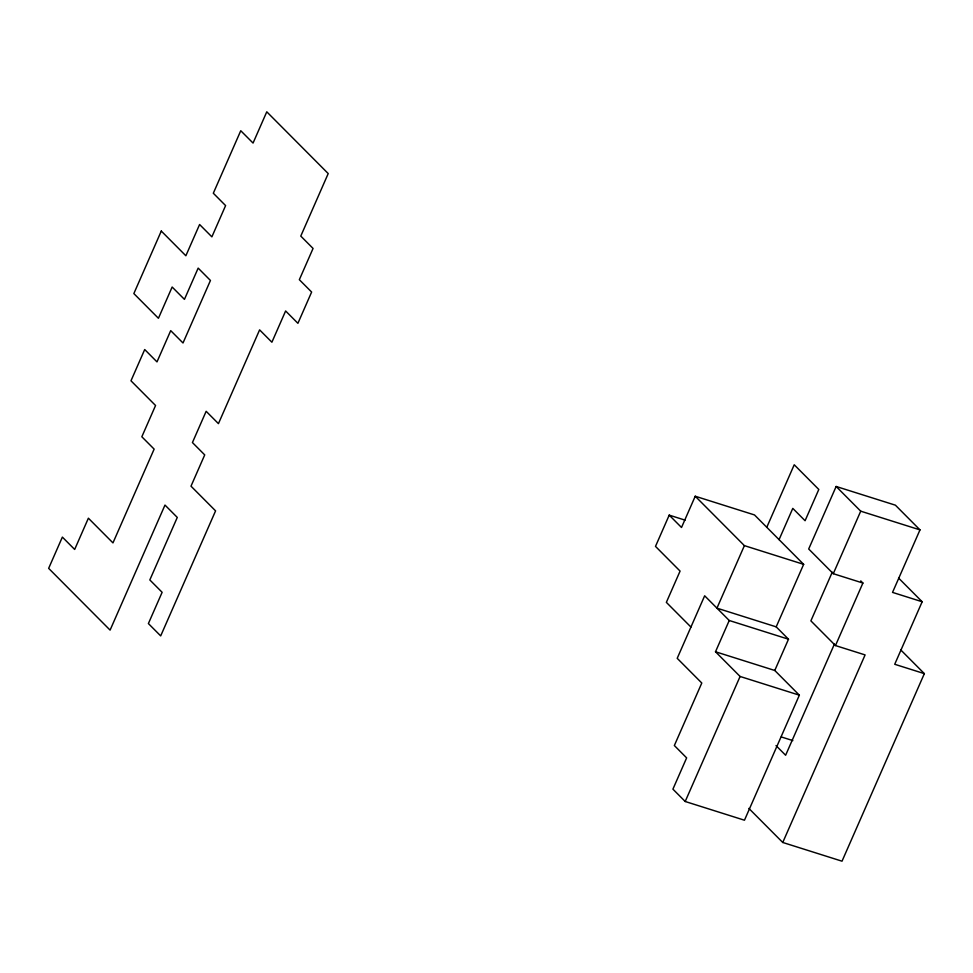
<?xml version="1.0" encoding="UTF-8"?>
<svg xmlns="http://www.w3.org/2000/svg" width="973" height="973" viewBox="0 0 973 973"><rect width="100%" height="100%" fill="white"/><g stroke="black" fill="none" stroke-linecap="round" stroke-linejoin="round"><path stroke-width="1.46" d="M685.114 520.154L669.217 515.131L655.498 546.388L680.078 571.09L666.359 602.36L690.939 627.062M788.495 639.212L729.239 620.494L704.659 595.792L677.208 658.32L701.788 683.022L674.35 745.537L686.634 757.894L672.915 789.152L685.199 801.497L744.467 820.215L799.356 695.172L774.776 670.47L788.495 639.212L776.199 626.855L803.649 564.34L754.489 514.936L695.233 496.23L681.514 527.488L669.217 515.131M695.233 496.23L744.394 545.634L716.943 608.149L776.199 626.855M766.785 527.281L794.223 464.766L818.804 489.468L805.085 520.725L792.788 508.38L779.069 539.638M799.356 695.172L740.088 676.466L715.508 651.764L729.239 620.494M685.199 801.497L740.088 676.466M924.35 673.632L894.722 664.279L922.161 601.752L892.533 592.399L919.984 529.884L895.403 505.182L836.148 486.476L808.697 548.991L833.277 573.693L862.905 583.046L835.466 645.561L865.094 654.914L782.754 842.472L842.022 861.19L924.35 673.632L900.84 650M832.231 572.233L810.886 620.859L835.466 645.561M833.277 573.693L860.716 511.178L836.148 486.476M834.408 644.114L785.625 755.255L776.004 745.586M860.716 511.178L919.984 529.884M744.394 545.634L803.649 564.34M715.508 651.764L774.776 670.47M781.283 736.938L792.837 740.587M898.651 578.12L922.161 601.752M860.764 580.893L862.905 583.046M748.857 808.405L782.754 842.472M161.287 231.063L133.848 293.578L158.429 318.28L172.148 287.023L184.444 299.368L198.164 268.11L210.448 280.467L183.009 342.983L170.713 330.638L156.994 361.895L144.709 349.538L130.978 380.796L155.558 405.498L141.839 436.768L154.135 449.112L112.965 542.898L88.385 518.195L74.666 549.453L62.369 537.096L48.65 568.354L110.095 630.115L164.984 505.072L177.281 517.429L149.83 579.944L162.126 592.302L148.395 623.559L160.691 635.904L215.58 510.874L191 486.172L204.719 454.902L192.435 442.557L206.154 411.299L218.439 423.644L259.609 329.871L271.893 342.216L285.624 310.959L297.908 323.316L311.628 292.046L299.343 279.701L313.063 248.443L300.779 236.086L328.217 173.571L266.772 111.81L253.053 143.067L240.757 130.723L213.318 193.238L225.602 205.595L211.883 236.853L199.599 224.508L185.867 255.765L161.287 231.063"/></g></svg>
